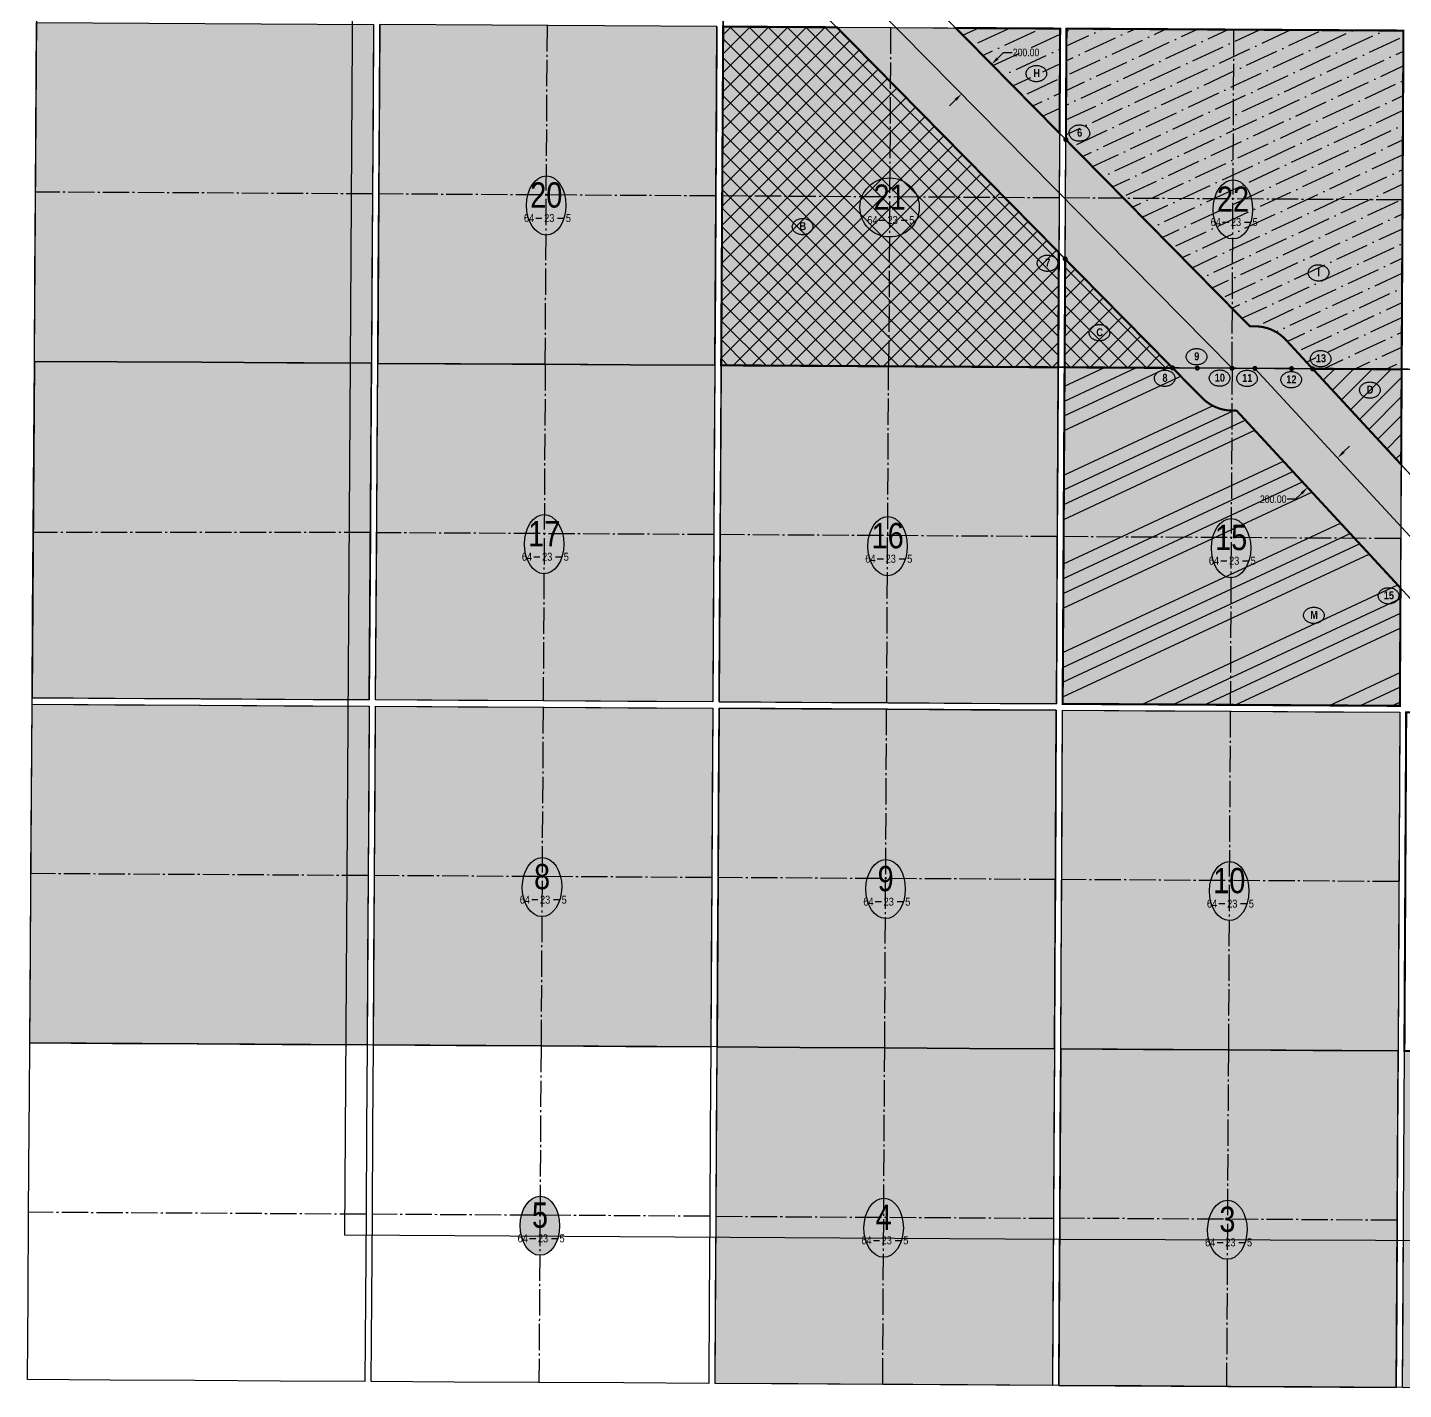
# Model space of a CAD drawing. Extents: x 468933 to 480409, y 6039398 to 6053401.
# Drawn here: x 468933 to 475467, y 6039401 to 6045867 of the extents above; entities that cross this region are included whole.
import ezdxf
from ezdxf.enums import TextEntityAlignment as Align

# ---------------------------------------------------------------- set-up
doc = ezdxf.new("R2010")
doc.units = 0
doc.header["$LTSCALE"] = 5
doc.header["$PDSIZE"] = 0.5
doc.linetypes.add('foc-QUARTERLINE', pattern=[33, 25, -3, 2, -3])
doc.layers.get('Defpoints').update_dxf_attribs({"color": 9})
for name, color, linetype in [('10', 1, 'Continuous'), ('9', 3, 'Continuous'), ('AS-UNDERLAY-H', 141, 'Continuous'), ('CG-NOTES', 7, 'Continuous'), ('H-CP', 51, 'Continuous'), ('H-MOCL', 111, 'Continuous'), ('L-QSEC', 8, 'foc-QUARTERLINE'), ('L-SEC', 7, 'Continuous'), ('L-SECLBL', 7, 'Continuous'), ('P-PROPOSED', 10, 'Continuous'), ('P-TEMP-HUSKY-NO CUT-H', 104, 'Continuous'), ('P-TXT', 4, 'Continuous')]:
    doc.layers.add(name, color=color, linetype=linetype)
doc.layers.add('D56-EXISTING DISPOSITION', color=7, linetype='Continuous', true_color=0xa347ff)
doc.styles.add('18', font='ARIALN.TTF', dxfattribs={"height": 18})
doc.styles.add('80L', font='ARIALN.TTF', dxfattribs={"height": 10})
doc.styles.add('BOLD', font='ARIALNB.TTF')
doc.styles.add('SIMPLEX', font='ARIALN.TTF')
doc.dimstyles.new('Compass 10 000', dxfattribs={"dimscale": 10, "dimtxt": 18, "dimasz": 2, "dimexe": 0.2, "dimexo": 0.0625, "dimgap": 0.5, "dimtad": 0, "dimtih": 1, "dimtoh": 1, "dimzin": 0, "dimdsep": 46, "dimtxsty": '18', "dimcen": 0.1, "dimse1": 1, "dimse2": 1, "dimclrd": 256, "dimclrt": 256, "dimaunit": 1, "dimadec": 4, "dimazin": 0, "dimtfac": 0.06, "dimtofl": 0, "dimtmove": 0, "dimatfit": 1, "dimfxl": 0.2, "dimtolj": 1, "dimtzin": 0, "dimlwd": -1, "dimarcsym": 0})

# ---------------------------------------------------------------- blocks, each defined once
blk = doc.blocks.new('L-SECLBL')
at = {"layer": '9', "color": 7}
for p, q in [((-5.1, -27.8), (-12.3, -27.8)), ((20.7, -27.8), (13.5, -27.8))]:
    blk.add_line(p, q, dxfattribs=at)
at = {"layer": '10', "color": 2, "style": 'SIMPLEX'}
blk.add_attdef('SEC', text='', height=30, dxfattribs=at).set_placement((0, 0), align=Align.MIDDLE)
at = {"layer": '10', "color": 5, "style": '80L'}
blk.add_attdef('TWP', text='', height=9.5, dxfattribs=at).set_placement((-14.4, -27.4), align=Align.MIDDLE_RIGHT)
blk.add_attdef('RGE', text='', height=9.5, dxfattribs=at).set_placement((3.6, -27.4), align=Align.MIDDLE_CENTER)
blk.add_attdef('MER', text='', height=9.5, dxfattribs=at).set_placement((23.2, -27.4), align=Align.MIDDLE_LEFT)
blk = doc.blocks.new('AA')
at = {"const_width": 4}
blk.add_lwpolyline([(-1, 0, 1), (1, 0, 1)], format="xyb", close=True, dxfattribs=at)
blk.add_circle((0, 0), 2)
blk = doc.blocks.new('*D426')
at = {"layer": 'Defpoints', "color": 0, "transparency": 16777216}
for p in [(473499.9, 6045704.5), (473511.5, 6045692.6), (473357.4, 6045564.1)]:
    blk.add_point(p, dxfattribs=at)
at = {"layer": 'P-TXT', "transparency": 16777216}
for p, q in [((473540, 6045720.7), (473568.5, 6045748.8)), ((473568.5, 6045748.8), (473608.5, 6045748.8)), ((473340.6, 6045524.2), (473312.1, 6045496.1))]:
    blk.add_line(p, q, dxfattribs=at)
for points in [[(473535.4, 6045725.5), (473544.7, 6045716), (473511.5, 6045692.6)], [(473335.9, 6045528.9), (473345.3, 6045519.4), (473369.1, 6045552.2)]]:
    blk.add_solid(points, dxfattribs=at)
at = {"layer": 'P-TXT', "transparency": 16777216, "insert": (473675, 6045748.8), "char_height": 18, "attachment_point": 5, "style": '18', "bg_fill": 1, "box_fill_scale": 1.1, "bg_fill_color": 51, "bg_fill_transparency": 0}
blk.add_mtext('\\A1;{\\H2x;200.00}', dxfattribs=at)
blk = doc.blocks.new('*D428')
at = {"layer": 'Defpoints', "color": 0, "transparency": 16777216}
for p in [(475138.3, 6043840.9), (475154.8, 6043824.2), (474995.8, 6043700.5)]:
    blk.add_point(p, dxfattribs=at)
at = {"layer": 'P-TXT', "transparency": 16777216}
for p, q in [((475183.3, 6043852.3), (475211.8, 6043880.4)), ((474955.4, 6043627.6), (474915.4, 6043627.6)), ((474983.9, 6043655.7), (474955.4, 6043627.6))]:
    blk.add_line(p, q, dxfattribs=at)
for points in [[(475178.6, 6043857), (475187.9, 6043847.5), (475154.8, 6043824.2)], [(474979.2, 6043660.5), (474988.5, 6043651), (475012.3, 6043683.8)]]:
    blk.add_solid(points, dxfattribs=at)
at = {"layer": 'P-TXT', "transparency": 16777216, "insert": (474848.9, 6043627.6), "char_height": 18, "attachment_point": 5, "style": '18', "bg_fill": 1, "box_fill_scale": 1.1, "bg_fill_color": 111, "bg_fill_transparency": 0}
blk.add_mtext('\\A1;{\\H2x;200.00}', dxfattribs=at)
blk = doc.blocks.new('Route_Letters')
h = blk.add_hatch(color=255)
h.dxf.hatch_style = 1
edge = h.paths.add_edge_path()
edge.add_ellipse((-0.1, 0.5), major_axis=(-12, 0), ratio=0.789318, start_angle=0, end_angle=360)
at = {"color": 5}
blk.add_open_spline([(-12.3, 0.5), (-12.3, -0.3), (-12.2, -1), (-11.7, -2.8), (-11.1, -3.9), (-9.6, -5.8), (-8.5, -6.7), (-6.2, -8), (-4.9, -8.5), (-2.1, -9.2), (-0.7, -9.3), (2.2, -9.1), (3.6, -8.8), (6.3, -7.9), (7.5, -7.2), (9.5, -5.6), (10.4, -4.6), (11.6, -2.5), (12, -1.4), (12.2, 0.9), (12, 2.1), (11.2, 4.3), (10.5, 5.4), (8.8, 7.2), (7.7, 8), (5.3, 9.2), (3.9, 9.7), (1.1, 10.2), (-0.4, 10.2), (-3.2, 9.9), (-4.6, 9.6), (-7.2, 8.5), (-8.3, 7.7), (-10.2, 6), (-11, 5), (-12, 2.9), (-12.3, 1.7), (-12.3, 0.5), (-12.3, 0.5), (-12.3, 0.5)], degree=3, knots=[0, 0, 0, 0, 0.219529, 0.219529, 0.575727, 0.575727, 0.931924, 0.931924, 1.288121, 1.288121, 1.644318, 1.644318, 2.000515, 2.000515, 2.356712, 2.356712, 2.712909, 2.712909, 3.069107, 3.069107, 3.425304, 3.425304, 3.781501, 3.781501, 4.137698, 4.137698, 4.493895, 4.493895, 4.850092, 4.850092, 5.20629, 5.20629, 5.562487, 5.562487, 5.918684, 5.918684, 6.274881, 6.274881, 6.283185, 6.283185, 6.283185, 6.283185], dxfattribs=at)
at = {"color": 14, "style": 'BOLD'}
blk.add_attdef('A', text='', height=9.5, dxfattribs=at).set_placement((0.2, 1), align=Align.MIDDLE)

msp = doc.modelspace()

# ---------------------------------------------------------------- hatches: boundary and pattern name
at = {"layer": 'AS-UNDERLAY-H'}
h = msp.add_hatch(color=111, dxfattribs=at)
h.dxf.hatch_style = 1
edge = h.paths.add_edge_path()
edge.add_ellipse((471396.548, 6045022.467), major_axis=(0.867, 140.254), ratio=0.66794138, start_angle=0, end_angle=360)
h = msp.add_hatch(color=51, dxfattribs=at)
h.dxf.hatch_style = 1
edge = h.paths.add_edge_path()
edge.add_ellipse((473027, 6045013.012), major_axis=(-141.005, 0.872), ratio=0.99467006, start_angle=0, end_angle=360)
h = msp.add_hatch(color=51, dxfattribs=at)
h.dxf.hatch_style = 1
edge = h.paths.add_edge_path()
edge.add_ellipse((474657.461, 6045003.516), major_axis=(0.867, 140.254), ratio=0.66794138, start_angle=0, end_angle=360)
h = msp.add_hatch(color=111, dxfattribs=at)
h.dxf.hatch_style = 1
edge = h.paths.add_edge_path()
edge.add_ellipse((471386.604, 6043414.407), major_axis=(0.867, 140.254), ratio=0.66794138, start_angle=0, end_angle=360)
h = msp.add_hatch(color=111, dxfattribs=at)
h.dxf.hatch_style = 1
edge = h.paths.add_edge_path()
edge.add_ellipse((473017.632, 6043404.959), major_axis=(0.867, 140.254), ratio=0.66794138, start_angle=0, end_angle=360)
h = msp.add_hatch(color=111, dxfattribs=at)
h.dxf.hatch_style = 1
edge = h.paths.add_edge_path()
edge.add_ellipse((474648.679, 6043395.464), major_axis=(0.867, 140.254), ratio=0.66794138, start_angle=0, end_angle=360)
h = msp.add_hatch(color=111, dxfattribs=at)
h.dxf.hatch_style = 1
edge = h.paths.add_edge_path()
edge.add_ellipse((471376.536, 6041786.244), major_axis=(0.867, 140.254), ratio=0.66794138, start_angle=0, end_angle=360)
h = msp.add_hatch(color=111, dxfattribs=at)
h.dxf.hatch_style = 1
edge = h.paths.add_edge_path()
edge.add_ellipse((473008.147, 6041776.806), major_axis=(0.867, 140.254), ratio=0.66794138, start_angle=0, end_angle=360)
h = msp.add_hatch(color=111, dxfattribs=at)
h.dxf.hatch_style = 1
edge = h.paths.add_edge_path()
edge.add_ellipse((474639.788, 6041767.311), major_axis=(0.867, 140.254), ratio=0.66794138, start_angle=0, end_angle=360)
h = msp.add_hatch(color=256, dxfattribs=at)
h.dxf.hatch_style = 1
edge = h.paths.add_edge_path()
edge.add_ellipse((471366.591, 6040178.183), major_axis=(0.867, 140.254), ratio=0.66794138, start_angle=0, end_angle=360)
h = msp.add_hatch(color=111, dxfattribs=at)
h.dxf.hatch_style = 1
edge = h.paths.add_edge_path()
edge.add_ellipse((472998.78, 6040168.751), major_axis=(0.867, 140.254), ratio=0.66794138, start_angle=0, end_angle=360)
h = msp.add_hatch(color=111, dxfattribs=at)
h.dxf.hatch_style = 1
edge = h.paths.add_edge_path()
edge.add_ellipse((474631.006, 6040159.258), major_axis=(0.867, 140.254), ratio=0.66794138, start_angle=0, end_angle=360)
at = {"layer": 'H-CP'}
h = msp.add_hatch(color=256, dxfattribs=at)
h.dxf.hatch_style = 1
h.paths.add_polyline_path([(472237.017, 6045871.565), (473837.01, 6045862.248), (473827.928, 6044254.196), (472227.361, 6044263.508)])
h = msp.add_hatch(color=256, dxfattribs=at)
h.dxf.hatch_style = 1
h.paths.add_polyline_path([(475458.723, 6044244.692), (473858.087, 6044254.02), (473867.169, 6045862.072), (475467.203, 6045852.746)])
h = msp.add_hatch(color=256, dxfattribs=at)
h.dxf.hatch_style = 1
h.paths.add_polyline_path([(475471.814, 6041008.305), (477073.654, 6040998.976), (477065.823, 6039400.959), (475463.384, 6039410.307)])
at = {"layer": 'H-MOCL'}
h = msp.add_hatch(color=256, dxfattribs=at)
h.dxf.hatch_style = 1
h.paths.add_polyline_path([(468976.685, 6045890.414), (470576.691, 6045881.164), (470566.46, 6044273.099), (468965.877, 6044282.338)])
h = msp.add_hatch(color=256, dxfattribs=at)
h.dxf.hatch_style = 1
h.paths.add_polyline_path([(470596.618, 6044272.925), (472197.202, 6044263.682), (472206.858, 6045871.739), (470606.85, 6045880.99)])
h = msp.add_hatch(color=256, dxfattribs=at)
h.dxf.hatch_style = 1
h.paths.add_polyline_path([(468955.137, 6042684.323), (470556.291, 6042675.089), (470566.46, 6044273.099), (468965.877, 6044282.338)])
h = msp.add_hatch(color=256, dxfattribs=at)
h.dxf.hatch_style = 1
h.paths.add_polyline_path([(472197.202, 6044263.682), (472187.607, 6042665.681), (470586.45, 6042674.916), (470596.618, 6044272.925)])
h = msp.add_hatch(color=256, dxfattribs=at)
h.dxf.hatch_style = 1
h.paths.add_polyline_path([(473818.905, 6042656.206), (473827.928, 6044254.196), (472227.361, 6044263.508), (472217.765, 6042665.509)])
h = msp.add_hatch(color=256, dxfattribs=at)
h.dxf.hatch_style = 1
h.paths.add_polyline_path([(473858.087, 6044254.02), (475458.723, 6044244.692), (475450.294, 6042646.693), (473849.064, 6042656.031)])
h = msp.add_hatch(color=256, dxfattribs=at)
h.dxf.hatch_style = 1
h.paths.add_polyline_path([(468954.934, 6042654.164), (470556.099, 6042644.931), (470545.867, 6041036.867), (468944.125, 6041046.09)])
h = msp.add_hatch(color=256, dxfattribs=at)
h.dxf.hatch_style = 1
h.paths.add_polyline_path([(470586.258, 6042644.757), (472187.425, 6042635.523), (472177.771, 6041027.468), (470576.026, 6041036.692)])
h = msp.add_hatch(color=256, dxfattribs=at)
h.dxf.hatch_style = 1
h.paths.add_polyline_path([(473809.654, 6041017.998), (473818.735, 6042626.048), (472217.584, 6042635.349), (472207.929, 6041027.294)])
h = msp.add_hatch(color=256, dxfattribs=at)
h.dxf.hatch_style = 1
h.paths.add_polyline_path([(473848.894, 6042625.871), (475450.135, 6042616.535), (475441.654, 6041008.48), (473839.814, 6041017.822)])
h = msp.add_hatch(color=256, dxfattribs=at)
h.dxf.hatch_style = 1
h.paths.add_polyline_path([(472207.929, 6041027.294), (473809.654, 6041017.998), (473800.628, 6039420.005), (472198.333, 6039429.294)])
h = msp.add_hatch(color=256, dxfattribs=at)
h.dxf.hatch_style = 1
h.paths.add_polyline_path([(473839.814, 6041017.822), (473830.787, 6039419.83), (475433.226, 6039410.483), (475441.654, 6041008.48)])
at = {"layer": 'P-TEMP-HUSKY-NO CUT-H'}
h = msp.add_hatch(dxfattribs=at)
h.set_pattern_fill('ANSI37', color=256, scale=20)
h.paths.add_polyline_path([(472237.017, 6045871.565), (472776.583, 6045868.442), (473831.003, 6044798.765), (473827.928, 6044254.196), (472227.361, 6044263.508)])
at = {"layer": 'P-TEMP-HUSKY-NO CUT-H', "true_color": 0x0582ff}
h = msp.add_hatch(dxfattribs=at)
h.set_pattern_fill('ANSI36', color=150, scale=20, angle=340)
h.paths.add_polyline_path([(473341.511, 6045865.133), (473837.01, 6045862.248), (473834.203, 6045365.312)])
h = msp.add_hatch(dxfattribs=at)
h.set_pattern_fill('ANSI36', color=150, scale=20, angle=340)
edge = h.paths.add_edge_path()
edge.add_line((475458.723, 6044244.692), (475035.867, 6044247.156))
edge.add_line((475035.867, 6044247.156), (474908.897, 6044384.513))
edge.add_arc((474762.032, 6044248.753), 200, 42.7498914, 89.6660019)
edge.add_line((474763.198, 6044448.749), (474737.544, 6044448.899))
edge.add_line((474737.544, 6044448.899), (473864.191, 6045334.889))
edge.add_line((473864.191, 6045334.889), (473867.169, 6045862.072))
edge.add_line((473867.169, 6045862.072), (475467.203, 6045852.746))
edge.add_line((475467.203, 6045852.746), (475458.723, 6044244.692))
at = {"layer": 'P-TEMP-HUSKY-NO CUT-H'}
h = msp.add_hatch(dxfattribs=at)
h.set_pattern_fill('ANSI37', color=256, scale=20)
h.paths.add_polyline_path([(473860.992, 6044768.342), (474370.923, 6044251.032), (473858.087, 6044254.02)])
at = {"layer": 'P-TEMP-HUSKY-NO CUT-H', "true_color": 0x0582ff}
h = msp.add_hatch(dxfattribs=at)
h.set_pattern_fill('ANSI34', color=150, scale=20, angle=340)
edge = h.paths.add_edge_path()
edge.add_line((475450.294, 6042646.693), (473849.064, 6042656.031))
edge.add_line((473849.064, 6042656.031), (473858.087, 6044254.02))
edge.add_line((473858.087, 6044254.02), (474370.923, 6044251.032))
edge.add_line((474370.923, 6044251.032), (474510.945, 6044108.984))
edge.add_arc((474655.671, 6044251.647), 203.22, 224.5884415, 275.1970607)
edge.add_line((474674.079, 6044049.262), (475453.246, 6043206.361))
edge.add_line((475453.246, 6043206.361), (475450.294, 6042646.693))
at = {"layer": 'P-TEMP-HUSKY-NO CUT-H'}
h = msp.add_hatch(dxfattribs=at)
h.set_pattern_fill('ANSI31', color=256, scale=20)
h.paths.add_polyline_path([(475035.867, 6044247.156), (475458.723, 6044244.692), (475456.337, 6043792.294)])

# ---------------------------------------------------------------- linework, layer by layer
at = {"color": 1, "flags": 128}
for points in [[(468976.685, 6045890.414), (470576.691, 6045881.164), (470566.46, 6044273.099), (468965.877, 6044282.338)], [(470596.618, 6044272.925), (472197.202, 6044263.682), (472206.858, 6045871.739), (470606.85, 6045880.99)], [(472237.017, 6045871.565), (473837.01, 6045862.248), (473827.928, 6044254.196), (472227.361, 6044263.508)], [(475458.723, 6044244.692), (473858.087, 6044254.02), (473867.169, 6045862.072), (475467.203, 6045852.746)], [(468955.137, 6042684.323), (470556.291, 6042675.089), (470566.46, 6044273.099), (468965.877, 6044282.338)], [(472197.202, 6044263.682), (472187.607, 6042665.681), (470586.45, 6042674.916), (470596.618, 6044272.925)], [(473818.905, 6042656.206), (473827.928, 6044254.196), (472227.361, 6044263.508), (472217.765, 6042665.509)], [(473858.087, 6044254.02), (475458.723, 6044244.692), (475450.294, 6042646.693), (473849.064, 6042656.031)], [(468954.934, 6042654.164), (470556.099, 6042644.931), (470545.867, 6041036.867), (468944.125, 6041046.09)], [(470586.258, 6042644.757), (472187.425, 6042635.523), (472177.771, 6041027.468), (470576.026, 6041036.692)], [(473809.654, 6041017.998), (473818.735, 6042626.048), (472217.584, 6042635.349), (472207.929, 6041027.294)], [(473848.894, 6042625.871), (475450.135, 6042616.535), (475441.654, 6041008.48), (473839.814, 6041017.822)], [(472207.929, 6041027.294), (473809.654, 6041017.998), (473800.628, 6039420.005), (472198.333, 6039429.294)], [(473839.814, 6041017.822), (473830.787, 6039419.83), (475433.226, 6039410.483), (475441.654, 6041008.48)], [(475471.814, 6041008.305), (477073.654, 6040998.976), (477065.823, 6039400.959), (475463.384, 6039410.307)]]:
    msp.add_lwpolyline(points, close=True, dxfattribs=at)
at = {"layer": 'D56-EXISTING DISPOSITION', "linetype": 'Continuous', "const_width": 10, "flags": 128}
for points in [[(472237.017, 6045871.565), (472776.583, 6045868.442), (473831.003, 6044798.765), (473827.928, 6044254.196), (472227.361, 6044263.508)], [(473341.511, 6045865.133), (473837.01, 6045862.248), (473834.203, 6045365.312)], [(473860.992, 6044768.342), (474370.923, 6044251.032), (473858.087, 6044254.02)], [(475035.867, 6044247.156), (475458.723, 6044244.692), (475456.337, 6043792.294)], [(476001.436, 6042613.33), (475480.294, 6042616.361), (475471.814, 6041008.305), (477073.654, 6040998.976), (477075.87, 6041451.01)]]:
    msp.add_lwpolyline(points, close=True, dxfattribs=at)
for points in [[(475458.723, 6044244.692), (475035.867, 6044247.156), (474908.897, 6044384.513, 0.20761845), (474763.198, 6044448.749), (474737.544, 6044448.899), (473864.191, 6045334.889), (473867.169, 6045862.072), (475467.203, 6045852.746)], [(475450.294, 6042646.693), (473849.064, 6042656.031), (473858.087, 6044254.02), (474370.923, 6044251.032), (474510.945, 6044108.984, 0.22448243), (474674.079, 6044049.262), (475453.246, 6043206.361)]]:
    msp.add_lwpolyline(points, format="xyb", close=True, dxfattribs=at)
at = {"layer": 'Defpoints', "flags": 128}
msp.add_lwpolyline([(478713.25, 6042635.786), (477111.843, 6042637.181), (477119.675, 6044235.156), (472227.361, 6044263.508), (472227.361, 6044263.508), (472256.49, 6049107.924), (480408.592, 6049077.064), (480365.031, 6042634.442)], close=True, dxfattribs=at)
at = {"layer": 'Defpoints', "color": 2, "flags": 128}
msp.add_lwpolyline([(478831.788, 6040096.46), (473834.809, 6040113.799), (470440.117, 6040133.414), (470466.462, 6044273.735), (470487.691, 6047609.911), (475506.53, 6047580.725), (478865.961, 6047562.862), (478850.711, 6044231.109)], close=True, dxfattribs=at)
at = {"layer": 'Defpoints', "color": 5, "flags": 128}
msp.add_lwpolyline([(472240.265, 6046412.521), (472227.361, 6044263.508), (474370.87, 6044251.086)], close=True, dxfattribs=at)
at = {"layer": 'Defpoints', "color": 3, "flags": 128}
msp.add_lwpolyline([(468976.888, 6045920.574), (472237.198, 6045901.723), (472227.361, 6044263.508), (477119.675, 6044235.156), (477111.843, 6042637.181), (478743.409, 6042635.76), (478735.921, 6040999.737), (477103.814, 6040998.991), (477095.983, 6039401.015), (472198.333, 6039429.294), (472207.929, 6041027.294), (469337.016, 6041043.826), (468944.125, 6041046.09)], close=True, dxfattribs=at)
at = {"layer": 'Defpoints', "color": 5, "flags": 128}
msp.add_lwpolyline([(477965.774, 6040999.41, 0.18859632), (477912.639, 6041135.07), (475035.867, 6044247.156), (477089.516, 6044235.225), (477081.535, 6042607.049), (478713.111, 6042605.627), (478705.761, 6040999.803), (477965.774, 6040999.385)], format="xyb", close=True, dxfattribs=at)
at = {"layer": 'Defpoints', "color": 6}
for centre in [(471396.548, 6045022.467), (471386.604, 6043414.407), (473017.632, 6043404.959), (474648.679, 6043395.464), (471376.536, 6041786.244), (473008.147, 6041776.806), (474639.788, 6041767.311), (471366.591, 6040178.183), (472998.78, 6040168.751), (474631.006, 6040159.258)]:
    msp.add_ellipse(centre, major_axis=(0.867, 140.254), ratio=0.66794138, dxfattribs=at)
at = {"layer": 'Defpoints', "color": 5}
msp.add_ellipse((473027, 6045013.012), major_axis=(-141.005, 0.872), ratio=0.99467006, start_param=-1.57079633, end_param=4.71238898, dxfattribs=at)
msp.add_ellipse((474657.461, 6045003.516), major_axis=(0.867, 140.254), ratio=0.66794138, dxfattribs=at)
at = {"layer": 'L-QSEC', "flags": 128}
for points in [[(471391.884, 6044268.334), (471401.828, 6045876.394)], [(473031.993, 6045866.965), (473022.624, 6044258.912)], [(474653.378, 6044249.386), (474662.16, 6045857.437)], [(470571.575, 6045077.131), (468971.282, 6045086.377)], [(472202.031, 6045067.711), (470601.735, 6045076.956)], [(473832.468, 6045058.222), (472232.19, 6045067.535)], [(475462.964, 6045048.719), (473862.627, 6045058.046)], [(471391.884, 6044268.334), (471382.003, 6042670.329)], [(473013.315, 6042660.918), (473022.624, 6044258.912)], [(474653.378, 6044249.386), (474644.652, 6042651.391)], [(470561.344, 6043469.066), (468960.412, 6043469.066)], [(472192.374, 6043459.655), (470591.503, 6043468.892)], [(473823.388, 6043450.172), (472222.533, 6043459.479)], [(475454.481, 6043440.664), (473853.548, 6043449.997)], [(471381.817, 6042640.17), (471371.872, 6041032.11)], [(473003.772, 6041022.707), (473013.139, 6042630.759)], [(474644.487, 6042621.231), (474635.705, 6041013.179)], [(470550.983, 6041840.898), (468949.529, 6041850.127)], [(472182.597, 6041831.497), (470581.142, 6041840.724)], [(473814.193, 6041822.025), (472212.755, 6041831.321)], [(475445.894, 6041812.507), (473844.352, 6041821.849)], [(471371.872, 6041032.11), (471361.99, 6039434.105)], [(472994.463, 6039424.708), (473003.772, 6041022.707)], [(474635.705, 6041013.179), (474626.98, 6039415.185)], [(470540.752, 6040232.834), (468938.722, 6040242.053)], [(472172.941, 6040223.438), (470570.911, 6040232.661)], [(472203.1, 6040223.262), (473805.112, 6040213.973)], [(475437.413, 6040204.451), (473835.271, 6040213.798)]]:
    msp.add_lwpolyline(points, dxfattribs=at)
at = {"layer": 'L-SEC'}
for p, q in [((468973.984, 6045488.398), (468976.685, 6045890.414)), ((470576.691, 6045881.164), (470574.133, 6045479.148)), ((470604.293, 6045478.974), (470606.85, 6045880.99)), ((472206.858, 6045871.739), (472204.445, 6045469.725)), ((472234.604, 6045469.551), (472237.017, 6045871.565)), ((472629.474, 6045869.294), (473031.993, 6045866.965)), ((473031.993, 6045866.965), (473434.501, 6045864.606)), ((473434.501, 6045864.606), (473837.01, 6045862.248)), ((473837.01, 6045862.248), (473834.739, 6045460.234)), ((473864.899, 6045460.06), (473867.169, 6045862.072)), ((473867.169, 6045862.072), (474259.634, 6045859.785)), ((474259.634, 6045859.785), (474662.16, 6045857.437)), ((474662.16, 6045857.437), (475064.682, 6045855.092)), ((475064.682, 6045855.092), (475467.203, 6045852.746)), ((475467.203, 6045852.746), (475465.083, 6045450.733)), ((468971.282, 6045086.377), (468973.984, 6045488.398)), ((470574.133, 6045479.148), (470571.575, 6045077.131)), ((470601.735, 6045076.956), (470604.293, 6045478.974)), ((472204.445, 6045469.725), (472202.031, 6045067.711)), ((472232.19, 6045067.535), (472234.604, 6045469.551)), ((473834.739, 6045460.234), (473832.468, 6045058.222)), ((473862.627, 6045058.046), (473864.899, 6045460.06)), ((475465.083, 6045450.733), (475462.964, 6045048.719)), ((468968.58, 6044684.36), (468971.282, 6045086.377)), ((470571.575, 6045077.131), (470569.017, 6044675.115)), ((470599.177, 6044674.942), (470601.735, 6045076.956)), ((472202.031, 6045067.711), (472199.616, 6044665.697)), ((472229.776, 6044665.524), (472232.19, 6045067.535)), ((473832.468, 6045058.222), (473830.198, 6044656.209)), ((473860.358, 6044656.036), (473862.627, 6045058.046)), ((475462.964, 6045048.719), (475460.844, 6044646.706)), ((468965.877, 6044282.338), (468968.58, 6044684.36)), ((470569.017, 6044675.115), (470566.46, 6044273.099)), ((470596.618, 6044272.925), (470599.177, 6044674.942)), ((472199.616, 6044665.697), (472197.202, 6044263.682)), ((472227.361, 6044263.508), (472229.776, 6044665.524)), ((473830.198, 6044656.209), (473827.928, 6044254.196)), ((473858.087, 6044254.02), (473860.358, 6044656.036)), ((475460.844, 6044646.706), (475458.723, 6044244.692)), ((468963.177, 6043880.323), (468965.877, 6044282.338)), ((469358.479, 6044280.071), (468965.877, 6044282.338)), ((468965.877, 6044282.338), (469358.479, 6044280.071)), ((469761.142, 6044277.746), (469358.479, 6044280.071)), ((469358.479, 6044280.071), (469761.142, 6044277.746)), ((470163.801, 6044275.423), (469761.142, 6044277.746)), ((469761.142, 6044277.746), (470163.801, 6044275.423)), ((470566.46, 6044273.099), (470163.801, 6044275.423)), ((470163.801, 6044275.423), (470566.46, 6044273.099)), ((470566.46, 6044273.099), (470563.902, 6043871.083)), ((470594.061, 6043870.91), (470596.618, 6044272.925)), ((470989.221, 6044270.659), (470596.618, 6044272.925)), ((470596.618, 6044272.925), (470989.221, 6044270.659)), ((471391.884, 6044268.334), (470989.221, 6044270.659)), ((470989.221, 6044270.659), (471391.884, 6044268.334)), ((471794.543, 6044266.007), (471391.884, 6044268.334)), ((471391.884, 6044268.334), (471794.543, 6044266.007)), ((472197.202, 6044263.682), (471794.543, 6044266.007)), ((471794.543, 6044266.007), (472197.202, 6044263.682)), ((472197.202, 6044263.682), (472194.788, 6043861.668)), ((472224.947, 6043861.496), (472227.361, 6044263.508)), ((472619.963, 6044261.239), (472227.361, 6044263.508)), ((472227.361, 6044263.508), (472619.963, 6044261.239)), ((473022.624, 6044258.912), (472619.963, 6044261.239)), ((472619.963, 6044261.239), (473022.624, 6044258.912)), ((473425.276, 6044256.554), (473022.624, 6044258.912)), ((473022.624, 6044258.912), (473425.276, 6044256.554)), ((473827.928, 6044254.196), (473425.276, 6044256.554)), ((473425.276, 6044256.554), (473827.928, 6044254.196)), ((473827.928, 6044254.196), (473825.658, 6043852.184)), ((473855.818, 6043852.012), (473858.087, 6044254.02)), ((474250.702, 6044251.732), (473858.087, 6044254.02)), ((473858.087, 6044254.02), (474250.702, 6044251.732)), ((474653.378, 6044249.386), (474250.702, 6044251.732)), ((474250.702, 6044251.732), (474653.378, 6044249.386)), ((475056.051, 6044247.039), (474653.378, 6044249.386)), ((474653.378, 6044249.386), (475056.051, 6044247.039)), ((475458.723, 6044244.692), (475056.051, 6044247.039)), ((475056.051, 6044247.039), (475458.723, 6044244.692)), ((475458.723, 6044244.692), (475456.602, 6043842.678)), ((468960.474, 6043478.303), (468963.177, 6043880.323)), ((470563.902, 6043871.083), (470561.344, 6043469.066)), ((470591.503, 6043468.892), (470594.061, 6043870.91)), ((472194.788, 6043861.668), (472192.374, 6043459.655)), ((472222.533, 6043459.479), (472224.947, 6043861.496)), ((473825.658, 6043852.184), (473823.388, 6043450.172)), ((473853.548, 6043449.997), (473855.818, 6043852.012)), ((475456.602, 6043842.678), (475454.481, 6043440.664)), ((468957.771, 6043076.281), (468960.474, 6043478.303)), ((470561.344, 6043469.066), (470558.785, 6043067.044)), ((470588.945, 6043066.871), (470591.503, 6043468.892)), ((472192.374, 6043459.655), (472189.961, 6043057.635)), ((472220.119, 6043057.461), (472222.533, 6043459.479)), ((473823.388, 6043450.172), (473821.118, 6043048.156)), ((473851.277, 6043047.981), (473853.548, 6043449.997)), ((475454.481, 6043440.664), (475452.362, 6043038.644)), ((468955.137, 6042684.323), (468957.771, 6043076.281)), ((470558.785, 6043067.044), (470556.291, 6042675.089)), ((470586.45, 6042674.916), (470588.945, 6043066.871)), ((472189.961, 6043057.635), (472187.607, 6042665.681)), ((472217.765, 6042665.509), (472220.119, 6043057.461)), ((473821.118, 6043048.156), (473818.905, 6042656.206)), ((473849.064, 6042656.031), (473851.277, 6043047.981)), ((475452.362, 6043038.644), (475450.294, 6042646.693)), ((468952.232, 6042252.147), (468954.934, 6042654.164)), ((468954.934, 6042654.164), (469347.682, 6042651.899)), ((469347.882, 6042682.058), (468955.137, 6042684.323)), ((469347.682, 6042651.899), (469750.491, 6042649.577)), ((469750.688, 6042679.736), (469347.882, 6042682.058)), ((469750.491, 6042649.577), (470153.295, 6042647.253)), ((470153.489, 6042677.412), (469750.688, 6042679.736)), ((470153.295, 6042647.253), (470556.099, 6042644.931)), ((470556.291, 6042675.089), (470153.489, 6042677.412)), ((470979.196, 6042672.652), (470586.45, 6042674.916)), ((471382.003, 6042670.329), (470979.196, 6042672.652)), ((471784.805, 6042668.005), (471382.003, 6042670.329)), ((472187.607, 6042665.681), (471784.805, 6042668.005)), ((472610.51, 6042663.242), (472217.765, 6042665.509)), ((473013.315, 6042660.918), (472610.51, 6042663.242)), ((473416.11, 6042658.563), (473013.315, 6042660.918)), ((473818.905, 6042656.206), (473416.11, 6042658.563)), ((474241.827, 6042653.74), (473849.064, 6042656.031)), ((474644.652, 6042651.391), (474241.827, 6042653.74)), ((475047.473, 6042649.042), (474644.652, 6042651.391)), ((475450.294, 6042646.693), (475047.473, 6042649.042)), ((470556.099, 6042644.931), (470553.541, 6042242.915)), ((470583.699, 6042242.743), (470586.258, 6042644.757)), ((470586.258, 6042644.757), (470979.007, 6042642.492)), ((470979.007, 6042642.492), (471381.817, 6042640.17)), ((471381.817, 6042640.17), (471784.621, 6042637.847)), ((471784.621, 6042637.847), (472187.425, 6042635.523)), ((472187.425, 6042635.523), (472185.012, 6042233.51)), ((472215.17, 6042233.337), (472217.584, 6042635.349)), ((472217.584, 6042635.349), (472610.331, 6042633.083)), ((472610.331, 6042633.083), (473013.139, 6042630.759)), ((473013.139, 6042630.759), (473415.937, 6042628.403)), ((473415.937, 6042628.403), (473818.735, 6042626.048)), ((473818.735, 6042626.048), (473816.465, 6042224.036)), ((473846.623, 6042223.862), (473848.894, 6042625.871)), ((473848.894, 6042625.871), (474241.66, 6042623.58)), ((474241.66, 6042623.58), (474644.487, 6042621.231)), ((474644.487, 6042621.231), (475047.311, 6042618.884)), ((475047.311, 6042618.884), (475450.135, 6042616.535)), ((475450.135, 6042616.535), (475448.015, 6042214.522)), ((468949.529, 6041850.127), (468952.232, 6042252.147)), ((470553.541, 6042242.915), (470550.983, 6041840.898)), ((470581.142, 6041840.724), (470583.699, 6042242.743)), ((472185.012, 6042233.51), (472182.597, 6041831.497)), ((472212.755, 6041831.321), (472215.17, 6042233.337)), ((473816.465, 6042224.036), (473814.193, 6041822.025)), ((473844.352, 6041821.849), (473846.623, 6042223.862)), ((475448.015, 6042214.522), (475445.894, 6041812.507)), ((468946.827, 6041448.11), (468949.529, 6041850.127)), ((470550.983, 6041840.898), (470548.426, 6041438.883)), ((470578.585, 6041438.709), (470581.142, 6041840.724)), ((472182.597, 6041831.497), (472180.184, 6041429.482)), ((472210.343, 6041429.31), (472212.755, 6041831.321)), ((473814.193, 6041822.025), (473811.923, 6041420.012)), ((473842.083, 6041419.837), (473844.352, 6041821.849)), ((475445.894, 6041812.507), (475443.775, 6041410.493)), ((468944.125, 6041046.09), (468946.827, 6041448.11)), ((470548.426, 6041438.883), (470545.867, 6041036.867)), ((470576.026, 6041036.692), (470578.585, 6041438.709)), ((472180.184, 6041429.482), (472177.771, 6041027.468)), ((472207.929, 6041027.294), (472210.343, 6041429.31)), ((473811.923, 6041420.012), (473809.654, 6041017.998)), ((473839.814, 6041017.822), (473842.083, 6041419.837)), ((475443.775, 6041410.493), (475441.654, 6041008.48)), ((468942.432, 6040794.204), (468944.125, 6041046.09)), ((468944.125, 6041046.09), (469337.016, 6041043.826)), ((469337.016, 6041043.826), (468944.125, 6041046.09)), ((469337.016, 6041043.826), (469739.969, 6041041.505)), ((469739.969, 6041041.505), (469337.016, 6041043.826)), ((469739.969, 6041041.505), (470142.917, 6041039.186)), ((470142.917, 6041039.186), (469739.969, 6041041.505)), ((470142.917, 6041039.186), (470545.867, 6041036.867)), ((470545.867, 6041036.867), (470142.917, 6041039.186)), ((470545.867, 6041036.867), (470543.309, 6040634.851)), ((470573.468, 6040634.677), (470576.026, 6041036.692)), ((470576.026, 6041036.692), (470968.919, 6041034.43)), ((470968.919, 6041034.43), (470576.026, 6041036.692)), ((470968.919, 6041034.43), (471371.872, 6041032.11)), ((471371.872, 6041032.11), (470968.919, 6041034.43)), ((471371.872, 6041032.11), (471774.822, 6041029.79)), ((471774.822, 6041029.79), (471371.872, 6041032.11)), ((471774.822, 6041029.79), (472177.771, 6041027.468)), ((472177.771, 6041027.468), (471774.822, 6041029.79)), ((472177.771, 6041027.468), (472175.355, 6040625.452)), ((472205.515, 6040625.281), (472207.929, 6041027.294)), ((472207.929, 6041027.294), (472600.821, 6041025.029)), ((472600.821, 6041025.029), (472207.929, 6041027.294)), ((472600.821, 6041025.029), (473003.772, 6041022.707)), ((473003.772, 6041022.707), (472600.821, 6041025.029)), ((473003.772, 6041022.707), (473406.713, 6041020.352)), ((473406.713, 6041020.352), (473003.772, 6041022.707)), ((473406.713, 6041020.352), (473809.654, 6041017.998)), ((473809.654, 6041017.998), (473406.713, 6041020.352)), ((473809.654, 6041017.998), (473807.383, 6040615.986)), ((473837.543, 6040615.811), (473839.814, 6041017.822)), ((473839.814, 6041017.822), (474232.728, 6041015.53)), ((474232.728, 6041015.53), (473839.814, 6041017.822)), ((474232.728, 6041015.53), (474635.705, 6041013.179)), ((474635.705, 6041013.179), (474232.728, 6041015.53)), ((474635.705, 6041013.179), (475038.68, 6041010.829)), ((475038.68, 6041010.829), (474635.705, 6041013.179)), ((475038.68, 6041010.829), (475441.654, 6041008.48)), ((475441.654, 6041008.48), (475038.68, 6041010.829)), ((475441.654, 6041008.48), (475439.534, 6040606.466)), ((468941.424, 6040644.074), (468942.432, 6040794.204)), ((468938.722, 6040242.053), (468941.424, 6040644.074)), ((470543.309, 6040634.851), (470540.752, 6040232.834)), ((470570.911, 6040232.661), (470573.468, 6040634.677)), ((472175.355, 6040625.452), (472172.941, 6040223.438)), ((472203.1, 6040223.262), (472205.515, 6040625.281)), ((473807.383, 6040615.986), (473805.112, 6040213.973)), ((473835.271, 6040213.798), (473837.543, 6040615.811)), ((475439.534, 6040606.466), (475437.413, 6040204.451)), ((468936.02, 6039840.03), (468938.722, 6040242.053)), ((470540.752, 6040232.834), (470538.194, 6039830.812)), ((470568.354, 6039830.638), (470570.911, 6040232.661)), ((472172.941, 6040223.438), (472170.527, 6039821.419)), ((472200.686, 6039821.247), (472203.1, 6040223.262)), ((473805.112, 6040213.973), (473802.842, 6039811.956)), ((473833.002, 6039811.78), (473835.271, 6040213.798)), ((475437.413, 6040204.451), (475435.293, 6039802.433)), ((475465.452, 6039802.257), (475467.571, 6040204.276)), ((468933.385, 6039448.072), (468936.02, 6039840.03)), ((470538.194, 6039830.812), (470535.7, 6039438.858)), ((470565.86, 6039438.684), (470568.354, 6039830.638)), ((472170.527, 6039821.419), (472168.173, 6039429.468)), ((472198.333, 6039429.294), (472200.686, 6039821.247)), ((473802.842, 6039811.956), (473800.628, 6039420.005)), ((473830.787, 6039419.83), (473833.002, 6039811.78)), ((475435.293, 6039802.433), (475433.226, 6039410.483)), ((475463.384, 6039410.307), (475465.452, 6039802.257)), ((469326.42, 6039445.813), (468933.385, 6039448.072)), ((469729.514, 6039443.496), (469326.42, 6039445.813)), ((470132.607, 6039441.176), (469729.514, 6039443.496)), ((470535.7, 6039438.858), (470132.607, 6039441.176)), ((470958.893, 6039436.423), (470565.86, 6039438.684)), ((471361.99, 6039434.105), (470958.893, 6039436.423)), ((471765.081, 6039431.787), (471361.99, 6039434.105)), ((472168.173, 6039429.468), (471765.081, 6039431.787)), ((472591.369, 6039427.03), (472198.333, 6039429.294)), ((472994.463, 6039424.708), (472591.369, 6039427.03)), ((473137.093, 6039423.866), (472994.463, 6039424.708)), ((473397.546, 6039422.35), (473137.093, 6039423.866)), ((473800.628, 6039420.005), (473397.546, 6039422.35)), ((474223.852, 6039417.537), (473830.787, 6039419.83)), ((474626.98, 6039415.185), (474223.852, 6039417.537)), ((475030.101, 6039412.834), (474626.98, 6039415.185)), ((475433.226, 6039410.483), (475030.101, 6039412.834)), ((475856.448, 6039408.012), (475463.384, 6039410.307))]:
    msp.add_line(p, q, dxfattribs=at)
at = {"layer": 'P-PROPOSED', "flags": 128}
msp.add_lwpolyline([(477912.639, 6041135.07), (474908.897, 6044384.513, 0.20761845), (474763.198, 6044448.749), (474737.544, 6044448.899), (472384.399, 6046836.095, 1), (472099.532, 6046555.291), (474510.945, 6044108.984, 0.1992642), (474652.212, 6044049.39), (474674.079, 6044049.262), (477618.909, 6040863.551, 1)], format="xyb", close=True, dxfattribs=at)
at = {"layer": 'P-PROPOSED', "color": 100, "flags": 128}
msp.add_lwpolyline([(477765.774, 6040999.311), (474762.032, 6044248.753), (474653.378, 6044249.386), (472241.965, 6046695.693)], dxfattribs=at)

# ---------------------------------------------------------------- block references
at = {"layer": 'CG-NOTES', "xscale": 4, "yscale": 4, "zscale": 4}
for p, values in [((473724.573, 6045646.841), {'A': 'H'}), ((473928.956, 6045364.24), {'A': '6'}), ((472614.421, 6044920.154), {'A': 'B'}), ((473777.273, 6044746.303), {'A': '7'}), ((475064.464, 6044700.564), {'A': 'I'}), ((474023.89, 6044416.41), {'A': 'C'}), ((474484.976, 6044302.323), {'A': '9'}), ((475074.71, 6044293.024), {'A': '13'}), ((474333.999, 6044200.215), {'A': '8'}), ((474594.614, 6044200.871), {'A': '10'}), ((474724.916, 6044199.594), {'A': '11'}), ((474934.421, 6044193.211), {'A': '12'}), ((475308.349, 6044143.774), {'A': 'D'}), ((475397.153, 6043167.168), {'A': '15'}), ((475042.247, 6043074.535), {'A': 'M'})]:
    msp.add_blockref('Route_Letters', p, dxfattribs=at).add_auto_attribs(values)
for p in [(473864.191, 6045334.889), (473860.992, 6044768.342), (474370.923, 6044251.032), (474488.198, 6044250.349), (474653.378, 6044249.386), (474762.032, 6044248.753), (474935.834, 6044247.74), (475035.867, 6044247.156)]:
    msp.add_blockref('AA', p, dxfattribs=at)
at = {"layer": 'L-SECLBL', "xscale": 4, "yscale": 4, "zscale": 4}
for p, values in [((471396.856, 6045072.362), {'SEC': '20', 'TWP': '64', 'RGE': '23', 'MER': '5'}), ((473027.309, 6045062.908), {'SEC': '21', 'TWP': '64', 'RGE': '23', 'MER': '5'}), ((474657.769, 6045053.412), {'SEC': '22', 'TWP': '64', 'RGE': '23', 'MER': '5'}), ((471386.913, 6043464.302), {'SEC': '17', 'TWP': '64', 'RGE': '23', 'MER': '5'}), ((473017.94, 6043454.855), {'SEC': '16', 'TWP': '64', 'RGE': '23', 'MER': '5'}), ((474648.988, 6043445.36), {'SEC': '15', 'TWP': '64', 'RGE': '23', 'MER': '5'}), ((471376.844, 6041836.139), {'SEC': '8', 'TWP': '64', 'RGE': '23', 'MER': '5'}), ((473008.455, 6041826.702), {'SEC': '9', 'TWP': '64', 'RGE': '23', 'MER': '5'}), ((474640.096, 6041817.207), {'SEC': '10', 'TWP': '64', 'RGE': '23', 'MER': '5'}), ((471366.9, 6040228.078), {'SEC': '5', 'TWP': '64', 'RGE': '23', 'MER': '5'}), ((472999.088, 6040218.647), {'SEC': '4', 'TWP': '64', 'RGE': '23', 'MER': '5'}), ((474631.315, 6040209.154), {'SEC': '3', 'TWP': '64', 'RGE': '23', 'MER': '5'})]:
    msp.add_blockref('L-SECLBL', p, dxfattribs=at).add_auto_attribs(values)

# ---------------------------------------------------------------- dimensions: what is measured, and where the dimension line sits
at = {"layer": 'P-TXT'}
for base, p1, p2, override, picture, middle in [((473511.546, 6045692.637), (473357.418, 6045564.099), (473499.852, 6045704.501), {"dimtxt": 36, "dimasz": 4, "dimtfill": 2, "dimtfillclr": 51}, '*D426', (473674.997, 6045748.798)), ((475154.781, 6043824.202), (474995.846, 6043700.54), (475138.279, 6043840.942), {"dimtxt": 36, "dimasz": 4, "dimtfill": 2, "dimtfillclr": 111}, '*D428', (474848.897, 6043627.639))]:
    dim = msp.add_linear_dim(base=base, p1=p1, p2=p2, angle=44.5884415, text='{\\H2x;200.00}', dimstyle='Compass 10 000', override=override, dxfattribs=at)
    dim.commit()
    dim.dimension.update_dxf_attribs({"geometry": picture, "text_midpoint": middle, "dimtype": 161})

doc.saveas('drawing.dxf')
